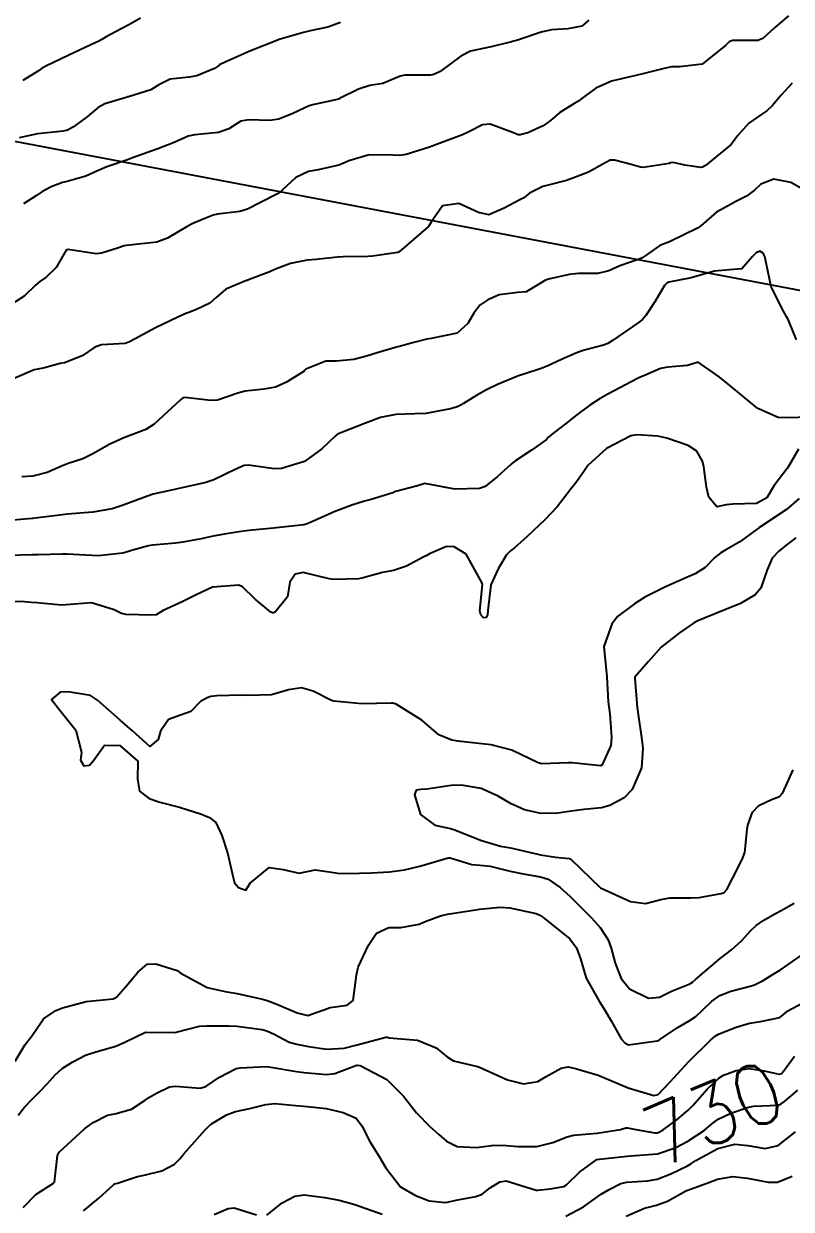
# Model space of a CAD drawing. Header units: metres. Extents: x 318500 to 325275, y 7408834 to 7428799.
# Drawn here: x 319945.3 to 319996.2, y 7411815.9 to 7411894.6 of the extents above; entities that cross this region are included whole.
import ezdxf
from ezdxf.enums import TextEntityAlignment as Align

# ---------------------------------------------------------------- set-up
doc = ezdxf.new("R2010")
doc.units = ezdxf.units.M
doc.header["$MEASUREMENT"] = 0
doc.linetypes.add('CONTINUO', pattern=[0])
for name, color, linetype in [('Cotas', 45, 'Continuous'), ('Curvas de Nivel 1m', 11, 'Continuous'), ('Curvas de Nivel 5m', 15, 'Continuous'), ('TEXTO', 45, 'Continuous')]:
    doc.layers.add(name, color=color, linetype=linetype)
doc.styles.add('Style-STANDARD', font='STANDARD.shx')

msp = doc.modelspace()

# ---------------------------------------------------------------- linework, layer by layer
at = {"layer": 'Curvas de Nivel 1m', "flags": 128}
for points, elevation in [([(319995.989, 7411895.085), (319995.077, 7411894.309), (319994.277, 7411893.57), (319993.956, 7411893.432), (319992.275, 7411893.444), (319992.053, 7411893.354), (319991.825, 7411893.137), (319990.257, 7411891.874), (319988.756, 7411891.684), (319988.255, 7411891.702), (319987.835, 7411891.613), (319986.25, 7411891.21), (319984.636, 7411890.842), (319984.242, 7411890.737), (319983.213, 7411890.278), (319982.224, 7411889.544), (319982.07, 7411889.424), (319981.817, 7411889.274), (319980.836, 7411888.658), (319980.203, 7411888.139), (319979.717, 7411887.777), (319978.706, 7411887.312), (319978.189, 7411887.175), (319978.055, 7411887.188), (319977.754, 7411887.327), (319976.198, 7411887.887), (319975.698, 7411887.855), (319974.739, 7411887.365), (319974.38, 7411887.176), (319974.187, 7411887.109), (319973.768, 7411886.958), (319972.18, 7411886.356), (319970.628, 7411885.877), (319970.174, 7411885.814), (319969.773, 7411885.835), (319968.174, 7411885.855), (319966.825, 7411885.47), (319966.385, 7411885.259), (319966.165, 7411885.176), (319964.798, 7411884.863), (319964.159, 7411884.744), (319963.314, 7411884.357), (319962.442, 7411883.527), (319962.286, 7411883.38), (319962.137, 7411883.297), (319960.967, 7411882.707), (319960.12, 7411882.244), (319959.598, 7411882.088), (319958.115, 7411881.928), (319957.847, 7411881.86), (319957.175, 7411881.599), (319956.436, 7411881.277), (319956.105, 7411881.101), (319954.802, 7411880.334), (319954.094, 7411880.069), (319952.3, 7411879.875), (319952.092, 7411879.851), (319951.947, 7411879.816), (319951.483, 7411879.676), (319950.436, 7411879.335), (319950.084, 7411879.292), (319948.222, 7411879.584), (319948.087, 7411879.531), (319947.423, 7411878.376), (319946.761, 7411877.739), (319946.338, 7411877.464), (319946.052, 7411877.203), (319945.315, 7411876.483), (319944.196, 7411875.768)], 732), ([(319966.287, 7411894.629), (319965.442, 7411894.333), (319964.279, 7411894.077), (319963.827, 7411893.964), (319962.27, 7411893.53), (319960.262, 7411892.73), (319958.687, 7411892.016), (319958.252, 7411891.824), (319958.117, 7411891.726), (319957.92, 7411891.593), (319956.745, 7411891.102), (319956.241, 7411891.018), (319954.993, 7411890.874), (319954.233, 7411890.502), (319953.695, 7411890.18), (319952.221, 7411889.711), (319952.19, 7411889.7), (319952.075, 7411889.671), (319950.652, 7411889.247), (319950.21, 7411889.001), (319949.496, 7411888.405), (319948.581, 7411887.714), (319948.188, 7411887.502), (319947.89, 7411887.428), (319946.185, 7411887.242), (319944.965, 7411886.979)], 734), ([(319982.759, 7411894.797), (319982.287, 7411894.384), (319981.357, 7411894.206), (319980.283, 7411894.158), (319979.588, 7411893.993), (319978.273, 7411893.542), (319978.102, 7411893.493), (319977.537, 7411893.331), (319976.267, 7411893.017), (319974.898, 7411892.73), (319974.26, 7411892.411), (319972.899, 7411891.39), (319972.464, 7411891.18), (319972.246, 7411891.133), (319970.537, 7411891.135), (319970.245, 7411891.065), (319969.085, 7411890.594), (319968.235, 7411890.447), (319967.474, 7411890.219), (319966.222, 7411889.591), (319966.144, 7411889.558), (319965.855, 7411889.485), (319964.526, 7411889.195), (319964.214, 7411889.098), (319963.119, 7411888.608), (319962.201, 7411888.23), (319961.6, 7411888.138), (319960.199, 7411888.171), (319959.682, 7411888.083), (319958.872, 7411887.58), (319958.187, 7411887.332), (319956.617, 7411887.174), (319956.185, 7411887.085), (319955.241, 7411886.685), (319954.176, 7411886.258), (319952.498, 7411885.665), (319952.265, 7411885.572), (319952.168, 7411885.522), (319950.792, 7411885.052), (319950.157, 7411884.795), (319949.404, 7411884.449), (319948.146, 7411884.093), (319947.845, 7411884.024), (319947.1, 7411883.736), (319946.477, 7411883.403), (319946.131, 7411883.169), (319945.264, 7411882.617)], 733), ([(319996.243, 7411890.602), (319995.505, 7411889.817), (319994.906, 7411889.1), (319994.554, 7411888.766), (319994.212, 7411888.558), (319993.359, 7411887.962), (319992.609, 7411887.126), (319992.439, 7411886.876), (319992.184, 7411886.54), (319990.49, 7411885.155), (319990.279, 7411885.047), (319990.168, 7411885.028), (319989.112, 7411885.176), (319988.342, 7411885.358), (319988.171, 7411885.319), (319988.069, 7411885.293), (319987.497, 7411885.197), (319986.358, 7411885.017), (319986.168, 7411885.045), (319985.562, 7411885.219), (319984.449, 7411885.512), (319984.173, 7411885.496), (319983.687, 7411885.247), (319982.716, 7411884.708), (319982.158, 7411884.478), (319981.277, 7411884.155), (319980.149, 7411883.861), (319979.689, 7411883.755), (319978.809, 7411883.31), (319978.436, 7411883.015), (319978.133, 7411882.841), (319977.139, 7411882.32), (319976.118, 7411881.868), (319975.436, 7411882.042), (319974.129, 7411882.623), (319973.044, 7411882.469), (319972.289, 7411881.397), (319972.107, 7411881.114), (319970.179, 7411879.429), (319970.125, 7411879.393), (319970.089, 7411879.383), (319968.397, 7411879.135), (319968.085, 7411879.107), (319966.467, 7411879.091), (319966.084, 7411879.072), (319964.659, 7411878.924), (319964.08, 7411878.867), (319962.956, 7411878.642), (319962.072, 7411878.309), (319961.528, 7411878.078), (319960.18, 7411877.558), (319960.094, 7411877.525), (319960.059, 7411877.516), (319958.677, 7411876.954), (319958.042, 7411876.39), (319957.619, 7411876.012), (319956.722, 7411875.603), (319956.228, 7411875.408), (319956.027, 7411875.325), (319955.5, 7411875.093), (319954.017, 7411874.38), (319952.667, 7411873.66), (319952.251, 7411873.422), (319952.005, 7411873.333), (319950.427, 7411873.262), (319950.001, 7411873.099), (319949.162, 7411872.533), (319947.985, 7411872.072), (319947.697, 7411872.011), (319946.647, 7411871.74), (319946.099, 7411871.628), (319945.978, 7411871.607), (319944.684, 7411871.048)], 731), ([(319996.524, 7411873.581), (319996.027, 7411874.783), (319995.938, 7411874.99), (319995.889, 7411875.082), (319995.673, 7411875.448), (319994.845, 7411877.098), (319994.499, 7411878.688), (319994.419, 7411879.105), (319994.313, 7411879.328), (319994.094, 7411879.463), (319993.847, 7411879.358), (319993.609, 7411879.115), (319992.904, 7411878.295), (319992.077, 7411878.235), (319991.087, 7411878.133), (319990.07, 7411877.844), (319989.537, 7411877.699), (319988.063, 7411877.402), (319987.912, 7411877.342), (319987.77, 7411877.193), (319987.128, 7411876.115), (319986.534, 7411875.205), (319986.3, 7411874.935), (319986.025, 7411874.719), (319984.313, 7411873.536), (319984.011, 7411873.347), (319983.713, 7411873.244), (319982.384, 7411872.884), (319982.002, 7411872.746), (319980.979, 7411872.296), (319979.988, 7411871.847), (319979.59, 7411871.692), (319978.433, 7411871.313), (319978.092, 7411871.205), (319977.978, 7411871.164), (319976.692, 7411870.616), (319975.964, 7411870.262), (319975.368, 7411869.947), (319974.44, 7411869.365), (319974.134, 7411869.182), (319973.947, 7411869.114), (319973.578, 7411869.008), (319971.943, 7411868.698), (319971.217, 7411868.686), (319969.942, 7411868.643), (319968.935, 7411868.445), (319967.936, 7411868.049), (319966.41, 7411867.473), (319966.078, 7411867.327), (319965.926, 7411867.201), (319965.049, 7411866.357), (319963.9, 7411865.51), (319962.375, 7411865.043), (319961.893, 7411865.036), (319960.172, 7411865.279), (319959.895, 7411865.255), (319959.331, 7411865.008), (319957.881, 7411864.298), (319957.35, 7411864.123), (319955.873, 7411863.794), (319955.079, 7411863.622), (319953.867, 7411863.343), (319953.425, 7411863.206), (319951.859, 7411862.614), (319951.149, 7411862.386), (319949.855, 7411862.15), (319948.163, 7411862.025), (319947.853, 7411861.99), (319946.03, 7411861.747), (319945.87, 7411861.73), (319945.85, 7411861.728), (319944.033, 7411861.583)], 729), ([(319997.334, 7411868.449), (319995.943, 7411868.416), (319995.3, 7411868.446), (319993.949, 7411869.023), (319993.835, 7411869.111), (319991.973, 7411870.673), (319991.398, 7411871.139), (319989.994, 7411872.107), (319989.282, 7411871.879), (319987.989, 7411871.768), (319987.501, 7411871.681), (319986.397, 7411871.206), (319986.108, 7411871.079), (319985.977, 7411871.019), (319984.795, 7411870.401), (319983.961, 7411869.969), (319983.498, 7411869.706), (319982.81, 7411869.257), (319981.943, 7411868.614), (319981.201, 7411868.014), (319980.248, 7411867.287), (319980.085, 7411867.131), (319979.925, 7411866.961), (319978.943, 7411866.277), (319977.904, 7411865.59), (319977.753, 7411865.471), (319977.582, 7411865.325), (319976.698, 7411864.527), (319975.878, 7411863.867), (319975.508, 7411863.721), (319973.875, 7411863.683), (319973.509, 7411863.742), (319971.88, 7411864.061), (319971.38, 7411863.905), (319969.871, 7411863.496), (319969.827, 7411863.474), (319969.741, 7411863.431), (319968.32, 7411862.991), (319967.864, 7411862.88), (319967.026, 7411862.627), (319965.857, 7411862.177), (319964.345, 7411861.503), (319964.007, 7411861.349), (319963.847, 7411861.315), (319962.227, 7411861.144), (319961.844, 7411861.099), (319960.424, 7411860.968), (319959.84, 7411860.895), (319958.69, 7411860.725), (319957.835, 7411860.566), (319957.041, 7411860.389), (319955.828, 7411860.159), (319955.349, 7411860.095), (319953.825, 7411859.966), (319953.547, 7411859.921), (319952.577, 7411859.659), (319952, 7411859.485), (319951.817, 7411859.447), (319950.231, 7411859.269), (319949.814, 7411859.274), (319948.153, 7411859.377), (319947.815, 7411859.376), (319946.225, 7411859.333), (319945.814, 7411859.33), (319944.289, 7411859.289)], 728), ([(319996.655, 7411866.333), (319995.924, 7411865.08), (319995.9, 7411865.052), (319995.049, 7411863.926), (319994.547, 7411863.1), (319993.866, 7411862.721), (319992.307, 7411862.684), (319991.865, 7411862.632), (319991.232, 7411862.508), (319990.713, 7411863.147), (319990.547, 7411863.817), (319990.382, 7411865.153), (319990.295, 7411865.543), (319989.916, 7411866.194), (319989.335, 7411866.583), (319987.928, 7411867.064), (319987.315, 7411867.196), (319985.931, 7411867.294), (319985.532, 7411867.216), (319983.917, 7411866.385), (319982.691, 7411865.258), (319982.367, 7411864.788), (319981.882, 7411864.092), (319981.517, 7411863.632), (319981.248, 7411863.276), (319980.638, 7411862.506), (319979.854, 7411861.677), (319979.451, 7411861.296), (319978.633, 7411860.513), (319977.827, 7411859.784), (319977.562, 7411859.585), (319977.289, 7411859.328), (319976.738, 7411858.404), (319976.244, 7411857.343), (319976.062, 7411855.634), (319976.027, 7411855.346), (319975.941, 7411855.174), (319975.767, 7411855.143), (319975.578, 7411855.352), (319975.517, 7411855.608), (319975.687, 7411857.351), (319975.654, 7411857.489), (319974.608, 7411859.362), (319973.827, 7411859.858), (319973.321, 7411859.884), (319972.175, 7411859.395), (319971.956, 7411859.26), (319971.817, 7411859.183), (319970.65, 7411858.575), (319969.803, 7411858.281), (319969.076, 7411858.162), (319967.795, 7411857.802), (319967.505, 7411857.743), (319965.793, 7411857.696), (319965.536, 7411857.742), (319963.8, 7411858.147), (319963.269, 7411858.044), (319962.927, 7411857.519), (319962.766, 7411856.534), (319961.941, 7411855.528), (319961.823, 7411855.476), (319961.769, 7411855.481), (319961.658, 7411855.532), (319960.619, 7411856.388), (319959.786, 7411857.199), (319959.542, 7411857.318), (319957.786, 7411857.192), (319956.708, 7411856.673), (319955.776, 7411856.215), (319954.53, 7411855.629), (319954.049, 7411855.353), (319953.765, 7411855.314), (319952.057, 7411855.374), (319951.766, 7411855.434), (319951.27, 7411855.675), (319949.774, 7411856.136), (319948.057, 7411856), (319947.773, 7411855.977), (319946.163, 7411856.134), (319945.774, 7411856.171), (319945.325, 7411856.204), (319943.775, 7411856.22)], 727), ([(319996.696, 7411863.068), (319995.862, 7411862.326), (319994.017, 7411861.107), (319993.921, 7411861.037), (319993.848, 7411860.98), (319992.767, 7411860.19), (319991.828, 7411859.649), (319991.492, 7411859.468), (319991.101, 7411859.141), (319990.469, 7411858.491), (319989.804, 7411858.072), (319989.177, 7411857.792), (319987.79, 7411857.19), (319986.472, 7411856.514), (319985.779, 7411856.07), (319984.656, 7411855.227), (319984.263, 7411854.732), (319983.74, 7411853.24), (319983.934, 7411851.237), (319984.028, 7411849.57), (319984.067, 7411849.234), (319984.133, 7411848.783), (319984.247, 7411847.231), (319984.202, 7411846.682), (319983.633, 7411845.407), (319983.533, 7411845.34), (319981.634, 7411845.538), (319981.367, 7411845.532), (319979.632, 7411845.453), (319979.387, 7411845.54), (319977.646, 7411846.369), (319976.27, 7411846.715), (319975.652, 7411846.795), (319974.058, 7411846.96), (319973.655, 7411847.029), (319972.806, 7411847.383), (319971.674, 7411848.352), (319969.978, 7411849.426), (319969.742, 7411849.481), (319969.691, 7411849.484), (319969.634, 7411849.487), (319967.69, 7411849.45), (319965.838, 7411849.624), (319965.692, 7411849.668), (319964.479, 7411850.279), (319963.7, 7411850.496), (319962.84, 7411850.377), (319961.695, 7411850.042), (319960.133, 7411849.992), (319959.695, 7411850.012), (319958.086, 7411849.976), (319957.693, 7411849.919), (319957.434, 7411849.851), (319956.987, 7411849.597), (319956.354, 7411848.929), (319955.676, 7411848.687), (319954.882, 7411848.411), (319954.348, 7411847.63), (319954.195, 7411847.088), (319953.645, 7411846.621), (319952.489, 7411847.658), (319951.67, 7411848.363), (319950.166, 7411849.685), (319949.693, 7411850.003), (319948.231, 7411850.247), (319947.695, 7411850.214), (319947.118, 7411849.729), (319947.68, 7411849.031), (319948.737, 7411847.704), (319949.097, 7411846.239), (319949.047, 7411845.699), (319949.266, 7411845.335), (319949.627, 7411845.383), (319949.91, 7411845.686), (319950.625, 7411846.695), (319951.645, 7411846.683), (319952.848, 7411845.648), (319952.824, 7411844.442), (319952.963, 7411843.646), (319953.603, 7411843.166), (319954.301, 7411842.928), (319955.595, 7411842.591), (319957.055, 7411842.121), (319957.585, 7411841.902), (319958.006, 7411841.576), (319958.422, 7411840.717), (319958.789, 7411839.568), (319959.167, 7411837.931), (319959.243, 7411837.563), (319959.526, 7411837.263), (319959.998, 7411837.078), (319960.281, 7411837.549), (319961.541, 7411838.59), (319962.484, 7411838.461), (319963.537, 7411838.202), (319964.595, 7411838.434), (319965.538, 7411838.307), (319966.253, 7411838.185), (319967.538, 7411838.204), (319968.342, 7411838.242), (319969.539, 7411838.301), (319970.521, 7411838.429), (319971.543, 7411838.671), (319973.413, 7411839.236), (319973.549, 7411839.236), (319974.985, 7411838.789), (319975.544, 7411838.742), (319976.211, 7411838.665), (319977.54, 7411838.35), (319978.397, 7411838.165), (319979.537, 7411837.971), (319980.062, 7411837.809), (319980.844, 7411837.27), (319981.521, 7411836.654), (319982.928, 7411835.246), (319983.49, 7411834.599), (319984.032, 7411833.785), (319984.23, 7411833.229), (319984.487, 7411832.251), (319984.901, 7411831.218), (319985.44, 7411830.54), (319986.696, 7411829.926), (319987.432, 7411829.988), (319988.225, 7411830.385), (319989.446, 7411830.877), (319989.619, 7411830.986), (319989.811, 7411831.155), (319991.464, 7411832.54), (319992.208, 7411833.119), (319992.864, 7411833.724), (319993.49, 7411834.407), (319993.849, 7411834.742), (319994.354, 7411835.091), (319995.078, 7411835.512), (319995.51, 7411835.737), (319996.364, 7411836.221)], 726), ([(319944.699, 7411825.75), (319945.381, 7411826.837), (319945.772, 7411827.35), (319946.039, 7411827.734), (319946.585, 7411828.546), (319947.411, 7411829.11), (319947.856, 7411829.271), (319949.42, 7411829.69), (319951.203, 7411829.884), (319951.425, 7411829.993), (319952.212, 7411830.879), (319952.833, 7411831.646), (319953.455, 7411832.169), (319954.033, 7411832.208), (319955.451, 7411831.756), (319955.541, 7411831.699), (319955.65, 7411831.607), (319957.436, 7411830.638), (319958.636, 7411830.364), (319959.43, 7411830.23), (319961.112, 7411829.848), (319961.423, 7411829.762), (319962.06, 7411829.52), (319963.412, 7411828.944), (319964.123, 7411828.779), (319965.416, 7411829.238), (319965.594, 7411829.3), (319966.726, 7411829.46), (319967.115, 7411829.764), (319967.339, 7411831.452), (319967.455, 7411831.965), (319968.143, 7411833.44), (319968.678, 7411834.236), (319969.488, 7411834.605), (319970.287, 7411834.614), (319971.491, 7411834.827), (319971.887, 7411835.001), (319972.92, 7411835.379), (319973.387, 7411835.486), (319973.502, 7411835.509), (319975.092, 7411835.76), (319975.507, 7411835.831), (319976.87, 7411835.966), (319977.509, 7411835.922), (319979.262, 7411835.535), (319979.502, 7411835.417), (319979.689, 7411835.287), (319981.479, 7411833.847), (319981.925, 7411833.255), (319982.194, 7411832.521), (319982.568, 7411831.249), (319983.427, 7411829.711), (319983.738, 7411829.235), (319984.229, 7411828.407), (319984.895, 7411827.217), (319985.126, 7411826.953), (319985.386, 7411826.835), (319987.288, 7411827.081), (319987.389, 7411827.119), (319987.423, 7411827.147), (319987.457, 7411827.179), (319988.61, 7411827.96), (319989.409, 7411828.415), (319989.855, 7411828.711), (319990.316, 7411829.147), (319990.873, 7411829.693), (319991.434, 7411830.089), (319992.17, 7411830.389), (319993.444, 7411830.721), (319993.734, 7411830.809), (319994.308, 7411831.091), (319995.016, 7411831.523), (319995.457, 7411831.797), (319997.277, 7411833.053)], 727), ([(319944.913, 7411822.149), (319945.324, 7411822.694), (319945.838, 7411823.229), (319946.347, 7411823.73), (319946.827, 7411824.246), (319947.357, 7411824.836), (319947.827, 7411825.249), (319948.539, 7411825.702), (319949.374, 7411826.128), (319950.057, 7411826.36), (319951.381, 7411826.737), (319952.014, 7411827.023), (319953.315, 7411827.641), (319953.367, 7411827.664), (319953.39, 7411827.672), (319955.349, 7411827.652), (319955.391, 7411827.657), (319956.928, 7411828.056), (319957.398, 7411828.082), (319958.874, 7411828.089), (319959.398, 7411828.072), (319961.078, 7411827.851), (319961.393, 7411827.759), (319961.884, 7411827.523), (319962.885, 7411827.007), (319963.384, 7411826.861), (319964.164, 7411826.711), (319965.38, 7411826.529), (319966.531, 7411826.612), (319967.384, 7411826.816), (319969.289, 7411827.322), (319969.389, 7411827.327), (319969.514, 7411827.294), (319971.387, 7411827.129), (319972.63, 7411826.629), (319973.376, 7411826.015), (319973.784, 7411825.774), (319975.37, 7411825.379), (319975.501, 7411825.339), (319977.358, 7411824.496), (319978.412, 7411824.246), (319979.357, 7411824.4), (319979.921, 7411824.722), (319980.913, 7411825.267), (319981.371, 7411825.356), (319981.858, 7411825.255), (319983.363, 7411824.802), (319984.063, 7411824.526), (319985.351, 7411823.971), (319987.061, 7411823.468), (319987.345, 7411823.538), (319988.15, 7411824.38), (319988.864, 7411825.165), (319989.104, 7411825.432), (319989.376, 7411825.724), (319990.818, 7411827.139), (319991.129, 7411827.399), (319991.396, 7411827.563), (319992.525, 7411827.992), (319993.407, 7411828.256), (319994.139, 7411828.363), (319995.413, 7411828.645), (319995.661, 7411828.832), (319995.948, 7411829.072), (319996.889, 7411829.598)], 728), ([(319945.234, 7411816.031), (319946.075, 7411816.904), (319947.259, 7411817.653), (319947.296, 7411817.683), (319947.316, 7411817.719), (319947.514, 7411819.489), (319947.624, 7411819.715), (319949.306, 7411821.242), (319949.878, 7411821.681), (319950.836, 7411822.149), (319951.319, 7411822.247), (319952.417, 7411822.556), (319953.333, 7411823.162), (319953.612, 7411823.36), (319954.087, 7411823.629), (319954.935, 7411824.028), (319955.347, 7411824.076), (319956.971, 7411823.96), (319957.347, 7411824.068), (319958.252, 7411824.676), (319959.365, 7411825.244), (319959.623, 7411825.3), (319961.368, 7411825.377), (319961.531, 7411825.364), (319963.363, 7411825.05), (319963.862, 7411824.996), (319965.361, 7411824.867), (319965.916, 7411824.918), (319967.29, 7411825.451), (319967.37, 7411825.478), (319967.403, 7411825.482), (319967.596, 7411825.447), (319969.357, 7411824.535), (319970.459, 7411823.409), (319971.324, 7411822.317), (319972.226, 7411821.386), (319972.798, 7411820.87), (319973.301, 7411820.436), (319974.011, 7411820.073), (319975.297, 7411820.011), (319976.461, 7411820.166), (319977.298, 7411820.157), (319978.064, 7411820.075), (319979.298, 7411820.073), (319980.369, 7411820.342), (319981.305, 7411820.731), (319981.735, 7411820.826), (319983.307, 7411820.956), (319984.854, 7411821.217), (319985.203, 7411821.32), (319985.312, 7411821.317), (319985.86, 7411821.202), (319987.118, 7411820.993), (319987.308, 7411820.998), (319987.443, 7411821.044), (319987.679, 7411821.176), (319988.607, 7411821.88), (319989.33, 7411822.501), (319989.663, 7411822.827), (319989.959, 7411823.151), (319990.6, 7411823.893), (319991.362, 7411824.614), (319991.686, 7411824.804), (319992.516, 7411825.113), (319993.372, 7411825.262), (319994.365, 7411825.09), (319995.367, 7411824.872), (319995.52, 7411824.926), (319995.658, 7411825.076), (319996.382, 7411826.067)], 729), ([(319981.233, 7411815.461), (319982.405, 7411816.086), (319983.252, 7411816.687), (319983.576, 7411816.915), (319984.102, 7411817.227), (319984.866, 7411817.616), (319985.268, 7411817.71), (319986.646, 7411817.813), (319987.271, 7411817.917), (319988.178, 7411818.27), (319989.285, 7411818.805), (319989.516, 7411818.927), (319989.855, 7411819.152), (319991.298, 7411819.942), (319992.424, 7411820.236), (319993.301, 7411820.157), (319994.448, 7411819.939), (319995.301, 7411820.14), (319996.447, 7411821.063)], 731), ([(319985.234, 7411815.452), (319986.44, 7411815.995), (319987.245, 7411816.2), (319987.976, 7411816.445), (319989.231, 7411817.16), (319989.249, 7411817.172), (319990.715, 7411817.691), (319991.272, 7411817.923), (319992.298, 7411818.091), (319993.273, 7411817.974), (319994.647, 7411817.708), (319995.269, 7411817.712), (319996.239, 7411818.102)], 732), ([(319961.397, 7411815.527), (319962.408, 7411816.347), (319963.249, 7411816.796), (319963.869, 7411816.875), (319965.248, 7411816.707), (319966.187, 7411816.524), (319967.242, 7411816.241), (319969.054, 7411815.601)], 731), ([(319957.908, 7411815.573), (319958.838, 7411815.962), (319959.237, 7411816.011), (319960.701, 7411815.538)], 731)]:
    msp.add_lwpolyline(points, dxfattribs=dict(at, elevation=elevation))
at = {"layer": 'Curvas de Nivel 5m', "flags": 128}
for points, elevation in [([(319953.02, 7411894.928), (319952.282, 7411894.497), (319951.728, 7411894.225), (319950.742, 7411893.685), (319950.458, 7411893.498), (319950.267, 7411893.389), (319949.715, 7411893.149), (319948.257, 7411892.465), (319946.737, 7411891.743), (319946.427, 7411891.568), (319946.245, 7411891.423), (319945.216, 7411890.78)], 735), ([(319997.876, 7411883.054), (319996.154, 7411884.024), (319995.02, 7411884.234), (319994.152, 7411883.91), (319993.74, 7411883.521), (319993.193, 7411883.119), (319992.505, 7411882.756), (319992.132, 7411882.57), (319991.22, 7411882.047), (319990.186, 7411881.159), (319990.109, 7411881.1), (319989.944, 7411880.998), (319988.099, 7411880.098), (319987.448, 7411879.845), (319986.556, 7411879.205), (319986.28, 7411879.016), (319986.086, 7411878.929), (319984.804, 7411878.504), (319984.074, 7411878.169), (319983.337, 7411877.985), (319982.071, 7411877.981), (319981.435, 7411877.91), (319980.065, 7411877.602), (319979.827, 7411877.53), (319979.483, 7411877.299), (319978.599, 7411876.764), (319978.051, 7411876.735), (319976.81, 7411876.577), (319976.043, 7411876.249), (319975.513, 7411875.881), (319975.132, 7411875.359), (319974.721, 7411874.665), (319974.017, 7411874.021), (319972.285, 7411873.668), (319972.012, 7411873.632), (319971.152, 7411873.413), (319970.258, 7411873.174), (319970.005, 7411873.109), (319968.714, 7411872.729), (319967.996, 7411872.511), (319967.176, 7411872.278), (319965.99, 7411872.166), (319965.317, 7411872.164), (319963.982, 7411871.63), (319963.926, 7411871.566), (319963.866, 7411871.511), (319962.707, 7411870.784), (319961.964, 7411870.458), (319961.189, 7411870.314), (319959.959, 7411870.179), (319959.476, 7411870.049), (319958.119, 7411869.587), (319957.95, 7411869.557), (319957.491, 7411869.595), (319955.952, 7411869.771), (319955.824, 7411869.74), (319955.668, 7411869.614), (319953.934, 7411868), (319953.375, 7411867.648), (319951.921, 7411867.088), (319950.939, 7411866.655), (319949.905, 7411866.055), (319949.194, 7411865.701), (319948.228, 7411865.382), (319947.893, 7411865.257), (319946.828, 7411864.794), (319945.882, 7411864.539), (319945.15, 7411864.489)], 730), ([(319996.465, 7411860.447), (319995.833, 7411859.959), (319995.337, 7411859.578), (319994.907, 7411859.094), (319994.576, 7411858.331), (319994.146, 7411857.105), (319993.786, 7411856.671), (319992.796, 7411856.103), (319991.775, 7411855.669), (319990.461, 7411855.15), (319989.98, 7411854.943), (319989.765, 7411854.827), (319988.767, 7411854.163), (319987.743, 7411853.366), (319987.647, 7411853.285), (319987.55, 7411853.192), (319986.692, 7411852.234), (319985.805, 7411851.209), (319985.792, 7411851.127), (319985.96, 7411849.207), (319985.994, 7411848.896), (319986.246, 7411847.201), (319986.336, 7411846.513), (319986.24, 7411845.201), (319985.616, 7411843.763), (319985.085, 7411843.218), (319984.14, 7411842.694), (319983.599, 7411842.534), (319982.426, 7411842.423), (319981.596, 7411842.322), (319980.685, 7411842.182), (319979.593, 7411842.165), (319978.488, 7411842.416), (319977.602, 7411842.805), (319976.744, 7411843.329), (319975.615, 7411843.827), (319974.313, 7411844.056), (319973.617, 7411844.034), (319971.998, 7411843.778), (319971.614, 7411843.755), (319971.309, 7411843.707), (319971.181, 7411843.404), (319971.591, 7411842.105), (319972.537, 7411841.386), (319973.577, 7411841.166), (319973.856, 7411841.085), (319975.566, 7411840.397), (319976.884, 7411840.003), (319977.559, 7411839.89), (319979.375, 7411839.471), (319979.552, 7411839.426), (319980.546, 7411839.275), (319981.461, 7411839.173), (319981.549, 7411839.135), (319983.53, 7411837.24), (319985.517, 7411836.341), (319986.516, 7411836.194), (319987.519, 7411836.459), (319988.121, 7411836.574), (319989.521, 7411836.565), (319990.072, 7411836.602), (319991.526, 7411836.853), (319991.715, 7411836.939), (319991.893, 7411837.125), (319992.283, 7411837.864), (319992.918, 7411839.109), (319993.085, 7411839.579), (319993.259, 7411841.105), (319993.284, 7411841.405), (319993.597, 7411842.25), (319994.011, 7411842.689), (319994.865, 7411843.087), (319995.391, 7411843.303), (319995.615, 7411843.546), (319996.295, 7411845.07)], 725), ([(319949.232, 7411815.808), (319950.264, 7411816.655), (319951.258, 7411817.553), (319951.325, 7411817.594), (319951.5, 7411817.658), (319952.82, 7411818.091), (319953.268, 7411818.183), (319954.434, 7411818.462), (319955.28, 7411818.917), (319955.623, 7411819.267), (319955.882, 7411819.601), (319957.306, 7411821.186), (319957.5, 7411821.386), (319957.738, 7411821.576), (319958.714, 7411822.171), (319959.323, 7411822.405), (319960.268, 7411822.604), (319961.33, 7411822.86), (319961.92, 7411822.933), (319963.33, 7411822.804), (319964.09, 7411822.731), (319965.327, 7411822.608), (319966.454, 7411822.332), (319967.318, 7411821.959), (319967.704, 7411821.444), (319968.24, 7411820.376), (319968.838, 7411819.427), (319969.279, 7411818.669), (319970.266, 7411817.41), (319971.252, 7411816.839), (319972.151, 7411816.482), (319973.245, 7411816.367), (319974.065, 7411816.54), (319975.251, 7411816.756), (319975.666, 7411816.924), (319976.207, 7411817.331), (319976.843, 7411817.748), (319977.267, 7411817.803), (319978.907, 7411817.295), (319979.258, 7411817.187), (319979.364, 7411817.183), (319980.18, 7411817.276), (319981.101, 7411817.424), (319981.264, 7411817.53), (319982.139, 7411818.389), (319983.29, 7411819.211), (319983.306, 7411819.223), (319983.43, 7411819.238), (319985.292, 7411819.449), (319985.543, 7411819.457), (319987.294, 7411819.602), (319988.471, 7411819.996), (319989.303, 7411820.43), (319990.399, 7411821.144), (319990.889, 7411821.564), (319991.322, 7411821.902), (319992.159, 7411822.286), (319993.334, 7411822.698), (319993.671, 7411822.761), (319995.336, 7411822.828), (319995.513, 7411822.901), (319995.725, 7411823.074), (319996.605, 7411823.807)], 730)]:
    msp.add_lwpolyline(points, dxfattribs=dict(at, elevation=elevation))
at = {"layer": 'TEXTO', "linetype": 'CONTINUO'}
msp.add_polyline3d([(320015.952, 7411873.205, 0), (319792.343, 7411915.676, 0)], dxfattribs=at)

# ---------------------------------------------------------------- texts
at = {"layer": 'Cotas', "style": 'Style-STANDARD'}
msp.add_text('730', height=4, rotation=22.88055, dxfattribs=at).set_placement((319991.011, 7411822.292, 730), align=Align.MIDDLE_CENTER)

doc.saveas('drawing.dxf')
